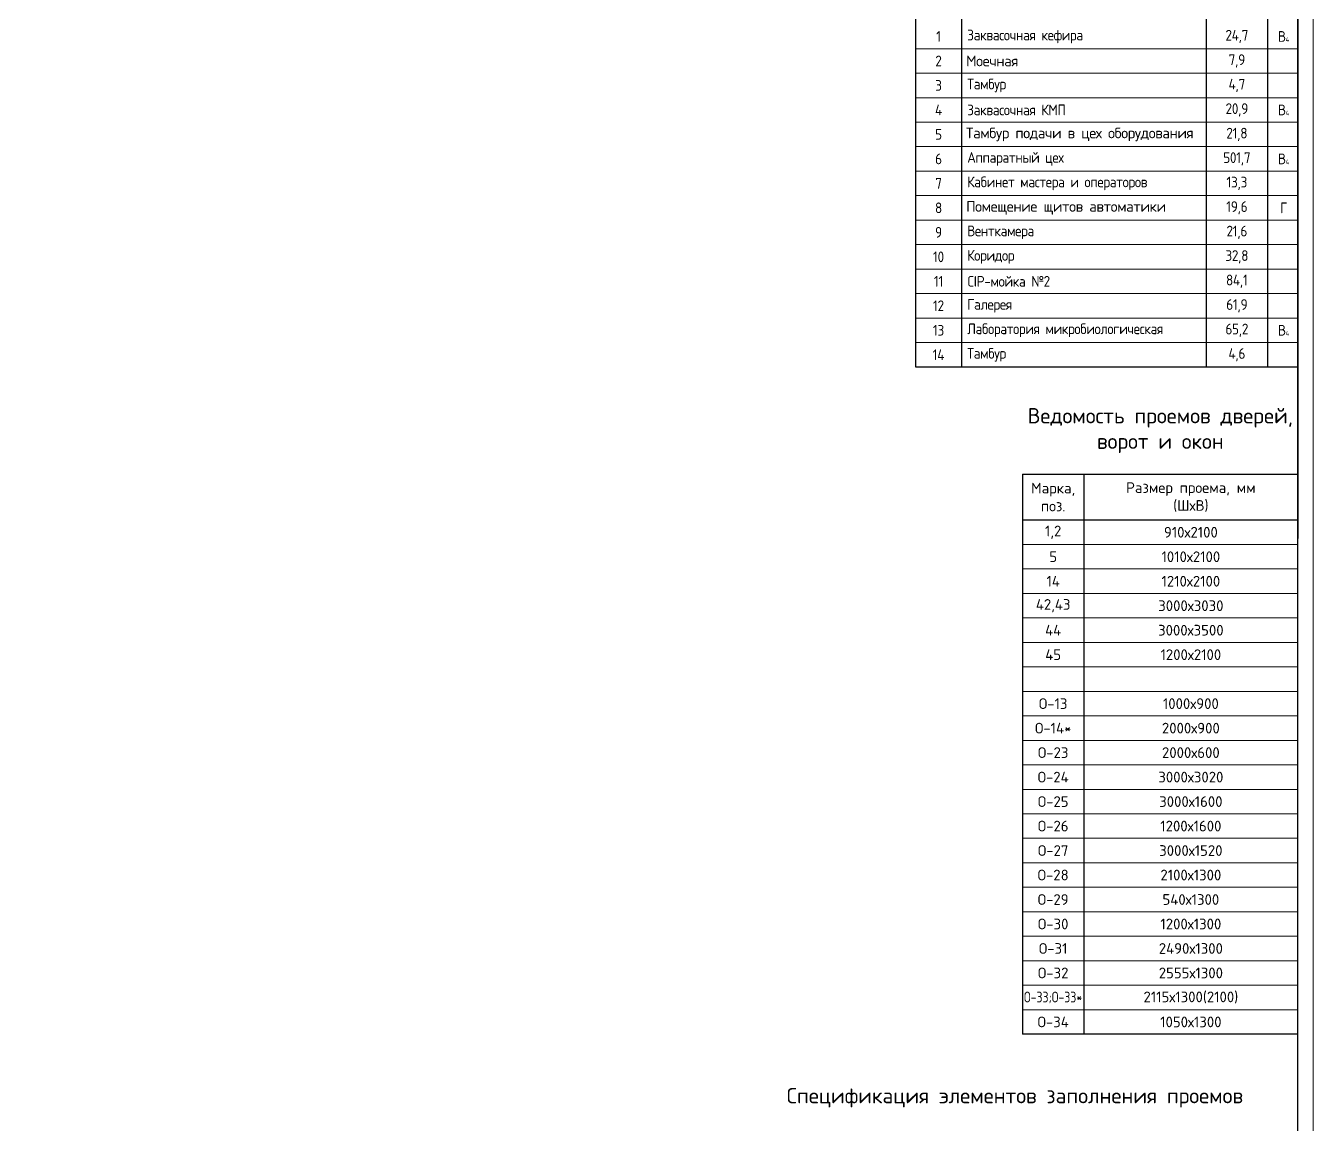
# Model space of a CAD drawing. Extents: x -965262 to 1142518, y -357520 to 71675.
# Drawn here: x -526641 to -484562, y -197360 to -161467 of the extents above; entities that cross this region are included whole.
import ezdxf

# ---------------------------------------------------------------- set-up
doc = ezdxf.new("R2010")
doc.units = 0
doc.header["$LTSCALE"] = 10
doc.layers.get('0').update_dxf_attribs({"linetype": 'CONTINUOUS', "lineweight": 30})
doc.styles.add('GOST 2.304', font='isocpeur.ttf', dxfattribs={"width": 0.75, "height": 250})
doc.styles.add('GOST-2.304_Type-B', font='isocpeur.ttf', dxfattribs={"width": 0.9})

msp = doc.modelspace()

# ---------------------------------------------------------------- linework, layer by layer
for p, q in [((-497562.4, -159417.3, -1808.5), (-497562.4, -172617.3, -1808.5)), ((-496062.4, -159417.3, -1808.5), (-496062.4, -172617.3, -1808.5)), ((-488062.4, -159417.3, -1808.5), (-488062.4, -172617.3, -1808.5)), ((-486062.4, -159417.3, -1808.5), (-486062.4, -172617.3, -1808.5)), ((-485062.4, -159417.3, -1808.5), (-485062.4, -178217.3, -1808.5)), ((-497562.4, -172617.3, -1808.5), (-485062.4, -172617.3, -1808.5)), ((-494062.4, -176117.3, -1808.5), (-485062.4, -176117.3, -1808.5)), ((-494062.4, -176117.3, -1808.5), (-494062.4, -194417.3, -1808.5)), ((-492062.4, -176117.3, -1808.5), (-492062.4, -194417.3, -1808.5)), ((-485062.4, -194417.3, -1808.5), (-485062.4, -176117.3, -1808.5)), ((-485062.4, -177617.3, -1808.5), (-494062.4, -177617.3, -1808.5)), ((-485062.4, -194417.3, -1808.5), (-494062.4, -194417.3, -1808.5))]:
    msp.add_line(p, q)
at = {"lineweight": 15}
for p, q in [((-497562.4, -162217.3, -1808.5), (-485062.4, -162217.3, -1808.5)), ((-497562.4, -163017.3, -1808.5), (-485062.4, -163017.3, -1808.5)), ((-497562.4, -163817.3, -1808.5), (-485062.4, -163817.3, -1808.5)), ((-497562.4, -164617.3, -1808.5), (-485062.4, -164617.3, -1808.5)), ((-497562.4, -165417.3, -1808.5), (-485062.4, -165417.3, -1808.5)), ((-497562.4, -166217.3, -1808.5), (-485062.4, -166217.3, -1808.5)), ((-497562.4, -167017.3, -1808.5), (-485062.4, -167017.3, -1808.5)), ((-497562.4, -167817.3, -1808.5), (-485062.4, -167817.3, -1808.5)), ((-497562.4, -168617.3, -1808.5), (-485062.4, -168617.3, -1808.5)), ((-497562.4, -169417.3, -1808.5), (-485062.4, -169417.3, -1808.5)), ((-497562.4, -170217.3, -1808.5), (-485062.4, -170217.3, -1808.5)), ((-497562.4, -171017.3, -1808.5), (-485062.4, -171017.3, -1808.5)), ((-497562.4, -171817.3, -1808.5), (-485062.4, -171817.3, -1808.5)), ((-485062.4, -178417.3, -1808.5), (-494062.4, -178417.3, -1808.5)), ((-485062.4, -179217.3, -1808.5), (-494062.4, -179217.3, -1808.5)), ((-485062.4, -180017.3, -1808.5), (-494062.4, -180017.3, -1808.5)), ((-485062.4, -180817.3, -1808.5), (-494062.4, -180817.3, -1808.5)), ((-485062.4, -181617.3, -1808.5), (-494062.4, -181617.3, -1808.5)), ((-485062.4, -182417.3, -1808.5), (-494062.4, -182417.3, -1808.5)), ((-485062.4, -183217.3, -1808.5), (-494062.4, -183217.3, -1808.5)), ((-485062.4, -184017.3, -1808.5), (-494062.4, -184017.3, -1808.5)), ((-485062.4, -184817.3, -1808.5), (-494062.4, -184817.3, -1808.5)), ((-485062.4, -185617.3, -1808.5), (-494062.4, -185617.3, -1808.5)), ((-485062.4, -186417.3, -1808.5), (-494062.4, -186417.3, -1808.5)), ((-485062.4, -187217.3, -1808.5), (-494062.4, -187217.3, -1808.5)), ((-485062.4, -188017.3, -1808.5), (-494062.4, -188017.3, -1808.5)), ((-485062.4, -188817.3, -1808.5), (-494062.4, -188817.3, -1808.5)), ((-485062.4, -189617.3, -1808.5), (-494062.4, -189617.3, -1808.5)), ((-485062.4, -190417.3, -1808.5), (-494062.4, -190417.3, -1808.5)), ((-485062.4, -191217.3, -1808.5), (-494062.4, -191217.3, -1808.5)), ((-485062.4, -192017.3, -1808.5), (-494062.4, -192017.3, -1808.5)), ((-485062.4, -192817.3, -1808.5), (-494062.4, -192817.3, -1808.5)), ((-485062.4, -193617.3, -1808.5), (-494062.4, -193617.3, -1808.5))]:
    msp.add_line(p, q, dxfattribs=at)
at = {"lineweight": 15, "elevation": -1808.5}
msp.add_lwpolyline([(-484562.4, -240087.8), (-484562.4, -155987.8), (-603462.4, -155987.8), (-603462.4, -240087.8)], close=True, dxfattribs=at)
at = {"elevation": -1808.5}
msp.add_lwpolyline([(-485062.4, -239587.8), (-485062.4, -156487.8), (-601462.4, -156487.8), (-601462.4, -239587.8)], close=True, dxfattribs=at)

# ---------------------------------------------------------------- texts
for s, insert, char_height, width, attachment_point, style in [('{\\fISOCPEUR|b0|i0|c0|p34;\\T0.95;1}', (-496812.4, -161817.3, -1808.5), 350, 1500, 5, 'GOST-2.304_Type-B'), ('{\\fISOCPEUR|b0|i0|c0|p34;\\T0.95; \\fISOCPEUR|b0|i0|c204|p34;Заквасочная кефира}', (-496062.4, -161817.3, -1808.5), 350, 8000, 4, 'GOST-2.304_Type-B'), ('{\\fISOCPEUR|b0|i0|c0|p34;\\T0.95;24,7}', (-487062.4, -161817.3, -1808.5), 350, 2000, 5, 'GOST-2.304_Type-B'), ('{\\T0.95;В\\H0.42857x;4}', (-485534, -161817.3, -1808.5), 350, 814.707, 5, 'GOST-2.304_Type-B'), ('{\\fISOCPEUR|b0|i0|c0|p34;\\T0.95;7,9}', (-487062.4, -162617.3, -1808.5), 350, 2000, 5, 'GOST-2.304_Type-B'), ('{\\fISOCPEUR|b0|i0|c0|p34;\\T0.95;2}', (-496812.4, -162617.3, -1808.5), 350, 1500, 5, 'GOST-2.304_Type-B'), ('{\\fISOCPEUR|b0|i0|c0|p34;\\W0.7; \\fISOCPEUR|b0|i0|c204|p34;\\W1;\\T0.95;Моечная}', (-496062.4, -162617.3, -1808.5), 350, 8000, 4, 'GOST-2.304_Type-B'), ('{\\fISOCPEUR|b0|i0|c0|p34;\\T0.95;3}', (-496812.4, -163417.3, -1808.5), 350, 1500, 5, 'GOST-2.304_Type-B'), ('{\\fISOCPEUR|b0|i0|c0|p34;\\T0.95; \\fISOCPEUR|b0|i0|c204|p34;Тамбур}', (-496062.4, -163417.3, -1808.5), 350, 8000, 4, 'GOST-2.304_Type-B'), ('{\\fISOCPEUR|b0|i0|c0|p34;\\T0.95;4,7}', (-487062.4, -163417.3, -1808.5), 350, 2000, 5, 'GOST-2.304_Type-B'), ('{\\fISOCPEUR|b0|i0|c0|p34;\\T0.95;4}', (-496812.4, -164217.3, -1808.5), 350, 1500, 5, 'GOST-2.304_Type-B'), ('{\\fISOCPEUR|b0|i0|c0|p34;\\T0.95; \\fISOCPEUR|b0|i0|c204|p34;Заквасочная КМП}', (-496062.4, -164217.3, -1808.5), 350, 8000, 4, 'GOST-2.304_Type-B'), ('{\\fISOCPEUR|b0|i0|c0|p34;\\T0.95;20,9}', (-487062.4, -164217.3, -1808.5), 350, 2000, 5, 'GOST-2.304_Type-B'), ('{\\T0.95;В\\H0.42857x;4}', (-485534, -164217.3, -1808.5), 350, 814.707, 5, 'GOST-2.304_Type-B'), ('{\\fISOCPEUR|b0|i0|c0|p34;\\T0.95;5}', (-496812.4, -165017.3, -1808.5), 350, 1500, 5, 'GOST-2.304_Type-B'), ('{\\fISOCPEUR|b0|i0|c0|p34;\\W0.7;\\T0.95; \\fISOCPEUR|b0|i0|c204|p34;\\W1;Тамбур подачи в цех оборудования}', (-496062.4, -165017.3, -1808.5), 350, 8000, 4, 'GOST-2.304_Type-B'), ('{\\fISOCPEUR|b0|i0|c0|p34;\\T0.95;21,8}', (-487062.4, -165017.3, -1808.5), 350, 2000, 5, 'GOST-2.304_Type-B'), ('{\\fISOCPEUR|b0|i0|c0|p34;\\T0.95;6}', (-496812.4, -165817.3, -1808.5), 350, 1500, 5, 'GOST-2.304_Type-B'), ('{\\fISOCPEUR|b0|i0|c0|p34;\\T0.95; \\fISOCPEUR|b0|i0|c204|p34;Аппаратный цех}', (-496062.4, -165817.3, -1808.5), 350, 8000, 4, 'GOST-2.304_Type-B'), ('{\\fISOCPEUR|b0|i0|c0|p34;\\T0.95;501,\\fISOCPEUR|b0|i0|c204|p34;7}', (-487062.4, -165817.3, -1808.5), 350, 2000, 5, 'GOST-2.304_Type-B'), ('{\\T0.95;В\\H0.42857x;4}', (-485534, -165817.3, -1808.5), 350, 814.707, 5, 'GOST-2.304_Type-B'), ('{\\fISOCPEUR|b0|i0|c0|p34;\\T0.95;7}', (-496812.4, -166617.3, -1808.5), 350, 1500, 5, 'GOST-2.304_Type-B'), ('{\\fISOCPEUR|b0|i0|c0|p34;\\T0.95; \\fISOCPEUR|b0|i0|c204|p34;Кабинет мастера и операторов}', (-496062.4, -166617.3, -1808.5), 350, 8000, 4, 'GOST-2.304_Type-B'), ('{\\fISOCPEUR|b0|i0|c204|p34;\\T0.95;1\\fISOCPEUR|b0|i0|c0|p34;3,3}', (-487062.4, -166617.3, -1808.5), 350, 2000, 5, 'GOST-2.304_Type-B'), ('{\\fISOCPEUR|b0|i0|c0|p34;\\T0.95;8}', (-496812.4, -167417.3, -1808.5), 350, 1500, 5, 'GOST-2.304_Type-B'), ('{\\fISOCPEUR|b0|i0|c0|p34;\\W0.7; \\fISOCPEUR|b0|i0|c204|p34;\\W1;\\T0.95;Помещение щитов автоматики}', (-496062.4, -167417.3, -1808.5), 350, 8000, 4, 'GOST-2.304_Type-B'), ('{\\fISOCPEUR|b0|i0|c0|p34;\\T0.95;19,\\fISOCPEUR|b0|i0|c204|p34;6}', (-487062.4, -167417.3, -1808.5), 350, 2000, 5, 'GOST-2.304_Type-B'), ('{\\T0.95;Г}', (-485534, -167417.3, -1808.5), 350, 814.707, 5, 'GOST-2.304_Type-B'), ('{\\fISOCPEUR|b0|i0|c0|p34;\\T0.95;9}', (-496812.4, -168217.3, -1808.5), 350, 1500, 5, 'GOST-2.304_Type-B'), ('{\\fISOCPEUR|b0|i0|c0|p34;\\T0.95; \\fISOCPEUR|b0|i0|c204|p34;Венткамера}', (-496062.4, -168217.3, -1808.5), 350, 8000, 4, 'GOST-2.304_Type-B'), ('{\\fISOCPEUR|b0|i0|c0|p34;\\T0.95;21,6}', (-487062.4, -168217.3, -1808.5), 350, 2000, 5, 'GOST-2.304_Type-B'), ('{\\fISOCPEUR|b0|i0|c0|p34;\\T0.95;10}', (-496812.4, -169017.3, -1808.5), 350, 1500, 5, 'GOST-2.304_Type-B'), ('{\\fISOCPEUR|b0|i0|c0|p34;\\T0.95; \\fISOCPEUR|b0|i0|c204|p34;Коридор}', (-496062.4, -169017.3, -1808.5), 350, 8000, 4, 'GOST-2.304_Type-B'), ('{\\fISOCPEUR|b0|i0|c0|p34;\\T0.95;32,8}', (-487062.4, -169017.3, -1808.5), 350, 2000, 5, 'GOST-2.304_Type-B'), ('{\\fISOCPEUR|b0|i0|c0|p34;\\T0.95;11}', (-496812.4, -169817.3, -1808.5), 350, 1500, 5, 'GOST-2.304_Type-B'), ('{\\fISOCPEUR|b0|i0|c0|p34;\\T0.95; CIP\\fISOCPEUR|b0|i0|c204|p34;-мойка №2}', (-496062.4, -169817.3, -1808.5), 350, 8000, 4, 'GOST-2.304_Type-B'), ('{\\fISOCPEUR|b0|i0|c0|p34;\\T0.95;84,1}', (-487062.4, -169817.3, -1808.5), 350, 2000, 5, 'GOST-2.304_Type-B'), ('{\\fISOCPEUR|b0|i0|c0|p34;\\T0.95; \\fISOCPEUR|b0|i0|c204|p34;Галерея}', (-496062.4, -170617.3, -1808.5), 350, 8000, 4, 'GOST-2.304_Type-B'), ('{\\fISOCPEUR|b0|i0|c0|p34;\\T0.95;61,9}', (-487062.4, -170617.3, -1808.5), 350, 2000, 5, 'GOST-2.304_Type-B'), ('{\\fISOCPEUR|b0|i0|c0|p34;\\T0.95;12}', (-496812.4, -170617.3, -1808.5), 350, 1500, 5, 'GOST-2.304_Type-B'), ('{\\fISOCPEUR|b0|i0|c0|p34;\\T0.95;13}', (-496812.4, -171417.3, -1808.5), 350, 1500, 5, 'GOST-2.304_Type-B'), ('{\\T0.95; Лаборатория микробиологическая}', (-496062.4, -171417.3, -1808.5), 350, 8000, 4, 'GOST-2.304_Type-B'), ('{\\T0.95;65,2}', (-487062.4, -171417.3, -1808.5), 350, 2000, 5, 'GOST-2.304_Type-B'), ('{\\T0.95;В\\H0.42857x;4}', (-485534, -171417.3, -1808.5), 350, 814.707, 5, 'GOST-2.304_Type-B'), ('{\\fISOCPEUR|b0|i0|c0|p34;\\T0.95;14}', (-496812.4, -172217.3, -1808.5), 350, 1500, 5, 'GOST-2.304_Type-B'), ('{\\fISOCPEUR|b0|i0|c0|p34;\\T0.95; \\fISOCPEUR|b0|i0|c204|p34;Тамбур}', (-496062.4, -172217.3, -1808.5), 350, 8000, 4, 'GOST-2.304_Type-B'), ('{\\T0.95;4,6}', (-487062.4, -172217.3, -1808.5), 350, 2000, 5, 'GOST-2.304_Type-B'), ('{\\W1;Ведомость проемов дверей,\\Pворот и окон}', (-489562.4, -174694.2, -904.2), 500, 9000, 5, 'GOST 2.304'), ('{\\W1;Марка,\\Pпоз.}', (-493062.4, -176867.3, -1808.5), 350, 2000, 5, 'GOST 2.304'), ('{\\W1;Размер проема, мм\\P(ШхВ)}', (-488562.4, -176867.3, -1808.5), 350, 7000, 5, 'GOST 2.304'), ('{\\W1;1,2}', (-493062.4, -178017.3, -1808.5), 350, 2000, 5, 'GOST 2.304'), ('{\\W1;910х2100}', (-488562.4, -178017.3, -1808.5), 350, 7000, 5, 'GOST 2.304'), ('{\\W1;5}', (-493062.4, -178817.3, -1808.5), 350, 2000, 5, 'GOST 2.304'), ('{\\W1;1010х2100}', (-488562.4, -178817.3, -1808.5), 350, 7000, 5, 'GOST 2.304'), ('{\\W1;14}', (-493062.4, -179617.3, -1808.5), 350, 2000, 5, 'GOST 2.304'), ('{\\W1;1210х2100}', (-488562.4, -179617.3, -1808.5), 350, 7000, 5, 'GOST 2.304'), ('{\\W1;42,43}', (-493062.4, -180417.3, -1808.5), 350, 2000, 5, 'GOST 2.304'), ('{\\W1;3000х3030}', (-488562.4, -180417.3, -1808.5), 350, 7000, 5, 'GOST 2.304'), ('{\\W1;44}', (-493062.4, -181217.3, -1808.5), 350, 2000, 5, 'GOST 2.304'), ('{\\W1;3000х3500}', (-488562.4, -181217.3, -1808.5), 350, 7000, 5, 'GOST 2.304'), ('{\\W1;45}', (-493062.4, -182017.3, -1808.5), 350, 2000, 5, 'GOST 2.304'), ('{\\W1;1200х2100}', (-488562.4, -182017.3, -1808.5), 350, 7000, 5, 'GOST 2.304'), ('{\\W1;1000х900}', (-488562.4, -183617.3, -1808.5), 350, 7000, 5, 'GOST 2.304'), ('{\\W1;2000х900}', (-488562.4, -184417.3, -1808.5), 350, 7000, 5, 'GOST 2.304'), ('{\\W1;2000х600}', (-488562.4, -185217.3, -1808.5), 350, 7000, 5, 'GOST 2.304'), ('{\\W1;3000х3020}', (-488562.4, -186017.3, -1808.5), 350, 7000, 5, 'GOST 2.304'), ('{\\W1;3000х1600}', (-488562.4, -186817.3, -1808.5), 350, 7000, 5, 'GOST 2.304'), ('{\\W1;1200х1600}', (-488562.4, -187617.3, -1808.5), 350, 7000, 5, 'GOST 2.304'), ('{\\W1;3000х1520}', (-488562.4, -188417.3, -1808.5), 350, 7000, 5, 'GOST 2.304'), ('{\\W1;2100х1300}', (-488562.4, -189217.3, -1808.5), 350, 7000, 5, 'GOST 2.304'), ('{\\W1;540х1300}', (-488562.4, -190017.3, -1808.5), 350, 7000, 5, 'GOST 2.304'), ('{\\W1;1200х1300}', (-488562.4, -190817.3, -1808.5), 350, 7000, 5, 'GOST 2.304'), ('{\\W1;2490х1300}', (-488562.4, -191617.3, -1808.5), 350, 7000, 5, 'GOST 2.304'), ('{\\W1;2555х1300}', (-488562.4, -192417.3, -1808.5), 350, 7000, 5, 'GOST 2.304'), ('{\\W1;2115х1300(2100)}', (-488562.4, -193217.3, -1808.5), 350, 7000, 5, 'GOST 2.304'), ('{\\W1;1050х1300}', (-488562.4, -194017.3, -1808.5), 350, 7000, 5, 'GOST 2.304'), ('{\\W1;Спецификация элементов заполнения проемов}', (-494312.4, -196494.2, -904.2), 500, 18500, 5, 'GOST 2.304')]:
    msp.add_mtext(s, dxfattribs=dict(insert=insert, char_height=char_height, width=width, attachment_point=attachment_point, style=style))
at = {"color": 5, "char_height": 350, "width": 2000, "attachment_point": 5, "style": 'GOST 2.304'}
for s, insert in [('{\\W1;О-13}', (-493062.4, -183617.3, -1808.5)), ('{\\W1;О-14*}', (-493062.4, -184417.3, -1808.5)), ('{\\W1;О-23}', (-493062.4, -185217.3, -1808.5)), ('{\\W1;О-24}', (-493062.4, -186017.3, -1808.5)), ('{\\W1;О-25}', (-493062.4, -186817.3, -1808.5)), ('{\\W1;О-26}', (-493062.4, -187617.3, -1808.5)), ('{\\W1;О-27}', (-493062.4, -188417.3, -1808.5)), ('{\\W1;О-28}', (-493062.4, -189217.3, -1808.5)), ('{\\W1;О-29}', (-493062.4, -190017.3, -1808.5)), ('{\\W1;О-30}', (-493062.4, -190817.3, -1808.5)), ('{\\W1;О-31}', (-493062.4, -191617.3, -1808.5)), ('{\\W1;О-32}', (-493062.4, -192417.3, -1808.5)), ('{\\W0.8;О-33;О-33*}', (-493065.6, -193217.3, -1808.5)), ('{\\W1;О-34}', (-493062.4, -194017.3, -1808.5))]:
    msp.add_mtext(s, dxfattribs=dict(at, insert=insert))

doc.saveas('drawing.dxf')
